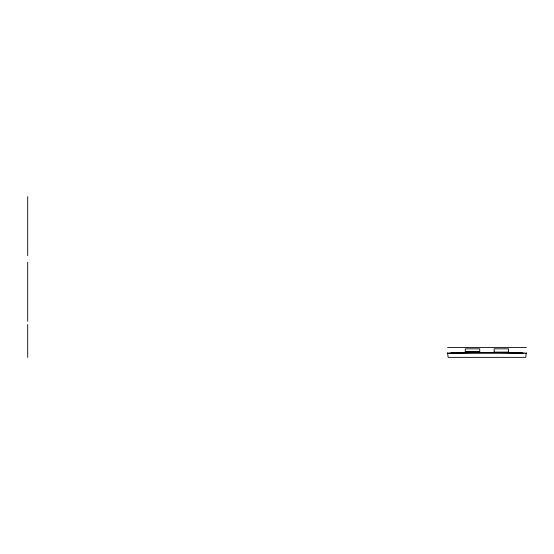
<?xml version="1.0" encoding="UTF-8"?>
<svg xmlns="http://www.w3.org/2000/svg" width="554" height="554" viewBox="0 0 554 554"><rect width="100%" height="100%" fill="white"/><g stroke="black" fill="none" stroke-linecap="round" stroke-linejoin="round"><path stroke-width="0.83" d="M454.135 352.448L447.577 353.3L448.144 357.365L525.725 357.365L526.3 352.718M447.577 347.524L526.3 347.524M465.284 351.465L479.722 351.465M465.284 352.115L479.722 352.115M494.154 352.115L508.586 352.115M519.742 352.448L526.3 353.3L447.577 353.3L447.577 352.718M508.586 352.247L508.586 348.84L494.154 348.84L494.154 352.247M479.722 352.247L479.722 348.84L465.284 348.84L465.284 352.247M27.7 196.635L27.7 255.678M27.7 262.236L27.7 321.285M27.7 324.561L27.7 357.365M460.201 352.448L450.852 353.3A784.63 784.63 0 0 1 523.018 353.3L513.669 352.448L460.201 352.448"/></g></svg>
